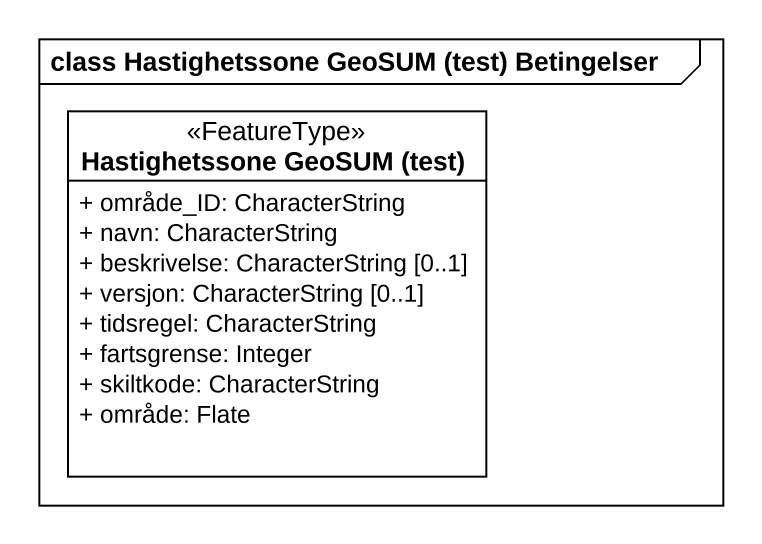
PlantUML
@startuml
mainframe class Hastighetssone GeoSUM (test) Betingelser
hide circle
hide empty members
skinparam classAttributeIconSize 0
class "Hastighetssone GeoSUM (test)" as Hastighetssone_GeoSUM_test <<FeatureType>> {
  + område_ID: CharacterString
  + navn: CharacterString
  + beskrivelse: CharacterString [0..1]
  + versjon: CharacterString [0..1]
  + tidsregel: CharacterString
  + fartsgrense: Integer
  + skiltkode: CharacterString
  + område: Flate
}
@enduml
